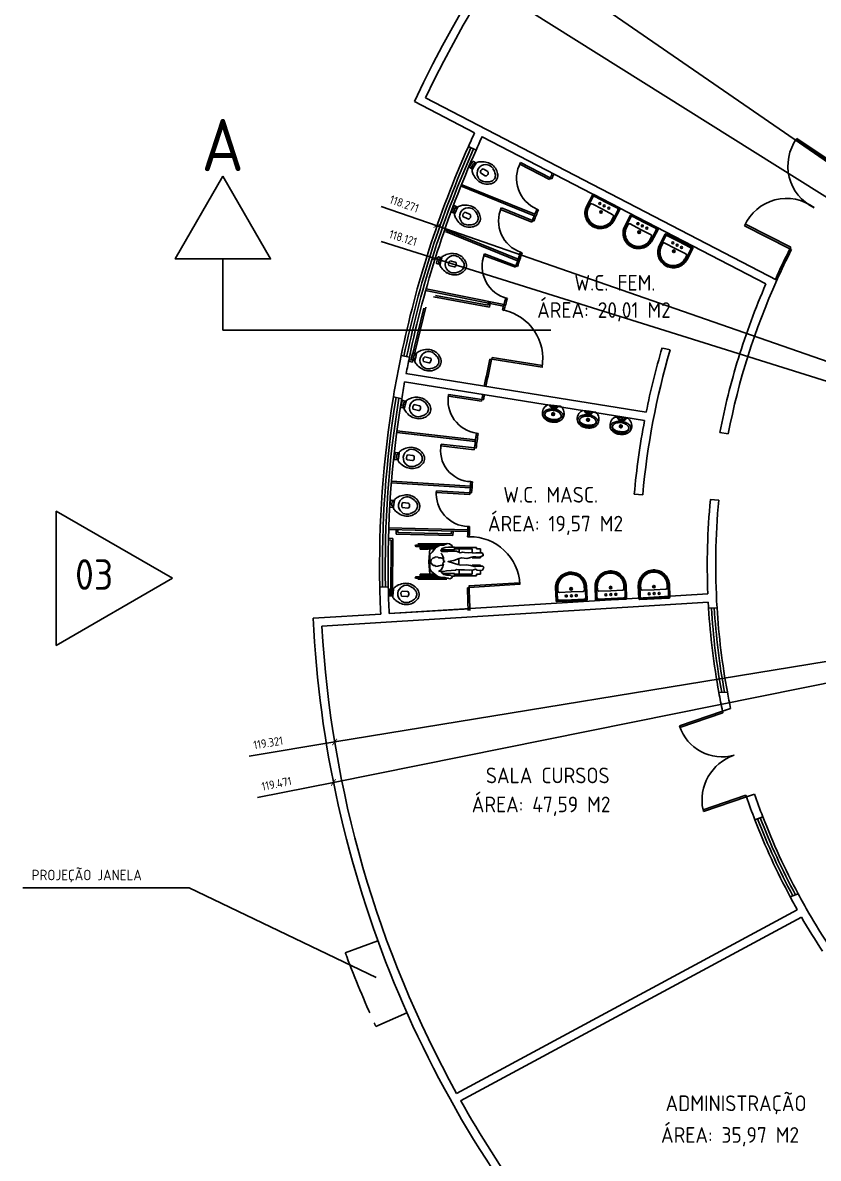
# Model space of a CAD drawing. Extents: x 115 to 1469, y 94 to 338.
# Drawn here: x 114.66 to 128.74, y 298.61 to 318.71 of the extents above; entities that cross this region are included whole.
import ezdxf

# ---------------------------------------------------------------- set-up
doc = ezdxf.new("R2010")
doc.units = 0
doc.linetypes.add('ACAD_ISO02W100', pattern=[15, 12, -3])
doc.layers.get('0').update_dxf_attribs({"linetype": 'CONTINUOUS'})
doc.layers.get('DEFPOINTS').update_dxf_attribs({"linetype": 'CONTINUOUS'})
for name, color, linetype in [('1', 7, 'CONTINUOUS'), ('COTA', 1, 'CONTINUOUS'), ('ESQUAD', 3, 'CONTINUOUS'), ('L_DECA', 7, 'CONTINUOUS'), ('PAREDE', 6, 'CONTINUOUS'), ('PROJ', 1, 'CONTINUOUS')]:
    doc.layers.add(name, color=color, linetype=linetype)
doc.styles.get("Standard").update_dxf_attribs({"font": 'ISOCP'})
doc.dimstyles.new('COTA100', dxfattribs={"dimscale": 0.1, "dimtxt": 1.5, "dimasz": 1, "dimexe": 1, "dimexo": 1, "dimgap": 1, "dimtad": 1, "dimlfac": -1, "dimzin": 0, "dimdsep": 46, "dimtxsty": 'Standard', "dimblk1": 'ARCHTICK', "dimblk2": 'ARCHTICK', "dimsah": 1, "dimcen": 1, "dimdle": 1, "dimclrt": 3, "dimadec": 0, "dimazin": 0, "dimtfac": 1, "dimtmove": 0, "dimatfit": 3, "dimldrblk": 'ARCHTICK', "dimfxl": 1, "dimtolj": 1, "dimtzin": 0, "dimarcsym": 0})

# ---------------------------------------------------------------- blocks, each defined once
blk = doc.blocks.new('_ARCHTICK')
at = {"color": 0, "linetype": 'ByBlock', "const_width": 0.15}
blk.add_lwpolyline([(-0.5, -0.5), (0.5, 0.5)], dxfattribs=at)
blk = doc.blocks.new('*D81')
at = {"layer": 'COTA', "color": 0, "lineweight": -2}
for p in [(139.248, 309.108), (125.239, 294.106)]:
    blk.add_line(p, (125.957, 294.875), dxfattribs=at)
at = {"layer": 'DEFPOINTS', "color": 0}
for p in [(139.248, 309.108), (125.957, 294.875)]:
    blk.add_point(p, dxfattribs=at)
at = {"layer": 'COTA', "color": 0, "lineweight": -2, "xscale": 0.1, "yscale": 0.1, "zscale": 0.1, "rotation": 46.96024484271487}
blk.add_blockref('_ARCHTICK', (125.957, 294.875), dxfattribs=at)
at = {"layer": 'COTA', "color": 3, "insert": (125.369, 294.501), "char_height": 0.15, "attachment_point": 5, "rotation": 46.9602}
blk.add_mtext('\\A1;119.471', dxfattribs=at)
blk = doc.blocks.new('*D82')
at = {"layer": 'COTA', "color": 0, "lineweight": -2}
for p in [(139.248, 309.108), (125.699, 293.799)]:
    blk.add_line(p, (126.441, 294.638), dxfattribs=at)
at = {"layer": 'DEFPOINTS', "color": 0}
for p in [(139.248, 309.108), (126.441, 294.638)]:
    blk.add_point(p, dxfattribs=at)
at = {"layer": 'COTA', "color": 0, "lineweight": -2, "xscale": 0.1, "yscale": 0.1, "zscale": 0.1, "rotation": 48.48853679762043}
blk.add_blockref('_ARCHTICK', (126.441, 294.638), dxfattribs=at)
at = {"layer": 'COTA', "color": 3, "insert": (125.813, 294.193), "char_height": 0.15, "attachment_point": 5, "rotation": 48.4885}
blk.add_mtext('\\A1;119.321', dxfattribs=at)
blk = doc.blocks.new('*D59')
at = {"layer": 'COTA', "color": 0, "lineweight": -2}
for p in [(122.352, 320.762), (139.248, 309.108)]:
    blk.add_line(p, (123.219, 320.165), dxfattribs=at)
at = {"layer": 'DEFPOINTS', "color": 0}
for p in [(123.219, 320.165), (139.248, 309.108)]:
    blk.add_point(p, dxfattribs=at)
at = {"layer": 'COTA', "color": 0, "lineweight": -2, "xscale": 0.1, "yscale": 0.1, "zscale": 0.1, "rotation": 325.4016076100658}
blk.add_blockref('_ARCHTICK', (123.219, 320.165), dxfattribs=at)
at = {"layer": 'COTA', "color": 3, "insert": (122.762, 320.692), "char_height": 0.15, "attachment_point": 5, "rotation": 325.4016}
blk.add_mtext('\\A1;119.471', dxfattribs=at)
blk = doc.blocks.new('*D60')
at = {"layer": 'COTA', "color": 0, "lineweight": -2}
for p in [(121.764, 320.096), (139.248, 309.108)]:
    blk.add_line(p, (122.888, 319.39), dxfattribs=at)
at = {"layer": 'DEFPOINTS', "color": 0}
for p in [(122.888, 319.39), (139.248, 309.108)]:
    blk.add_point(p, dxfattribs=at)
at = {"layer": 'COTA', "color": 0, "lineweight": -2, "xscale": 0.1, "yscale": 0.1, "zscale": 0.1, "rotation": 327.8507484600131}
blk.add_blockref('_ARCHTICK', (122.888, 319.39), dxfattribs=at)
at = {"layer": 'COTA', "color": 3, "insert": (122.17, 320.047), "char_height": 0.15, "attachment_point": 5, "rotation": 327.8507}
blk.add_mtext('\\A1;119.321', dxfattribs=at)
blk = doc.blocks.new('*D61')
at = {"layer": 'COTA', "color": 0, "lineweight": -2}
for p in [(121, 314.843), (139.248, 309.108)]:
    blk.add_line(p, (121.959, 314.542), dxfattribs=at)
at = {"layer": 'DEFPOINTS', "color": 0}
for p in [(121.959, 314.542), (139.248, 309.108)]:
    blk.add_point(p, dxfattribs=at)
at = {"layer": 'COTA', "color": 0, "lineweight": -2, "xscale": 0.1, "yscale": 0.1, "zscale": 0.1, "rotation": 342.5512571118175}
blk.add_blockref('_ARCHTICK', (121.959, 314.542), dxfattribs=at)
at = {"layer": 'COTA', "color": 3, "insert": (121.391, 314.904), "char_height": 0.15, "attachment_point": 5, "rotation": 342.5513}
blk.add_mtext('\\A1;118.121', dxfattribs=at)
blk = doc.blocks.new('*D62')
at = {"layer": 'COTA', "color": 0, "lineweight": -2}
for p in [(121.005, 315.463), (139.248, 309.108)]:
    blk.add_line(p, (121.992, 315.119), dxfattribs=at)
at = {"layer": 'DEFPOINTS', "color": 0}
for p in [(121.992, 315.119), (139.248, 309.108)]:
    blk.add_point(p, dxfattribs=at)
at = {"layer": 'COTA', "color": 0, "lineweight": -2, "xscale": 0.1, "yscale": 0.1, "zscale": 0.1, "rotation": 340.7919112699044}
blk.add_blockref('_ARCHTICK', (121.992, 315.119), dxfattribs=at)
at = {"layer": 'COTA', "color": 3, "insert": (121.412, 315.507), "char_height": 0.15, "attachment_point": 5, "rotation": 340.7919}
blk.add_mtext('\\A1;118.271', dxfattribs=at)
blk = doc.blocks.new('*D71')
at = {"layer": 'COTA', "color": 0, "lineweight": -2}
for p in [(139.248, 309.108), (118.666, 305.731)]:
    blk.add_line(p, (120.18, 305.979), dxfattribs=at)
at = {"layer": 'DEFPOINTS', "color": 0}
for p in [(139.248, 309.108), (120.18, 305.979)]:
    blk.add_point(p, dxfattribs=at)
at = {"layer": 'COTA', "color": 0, "lineweight": -2, "xscale": 0.1, "yscale": 0.1, "zscale": 0.1, "rotation": 9.316836106166267}
blk.add_blockref('_ARCHTICK', (120.18, 305.979), dxfattribs=at)
at = {"layer": 'COTA', "color": 3, "insert": (119.003, 305.964), "char_height": 0.15, "attachment_point": 5, "rotation": 9.3168}
blk.add_mtext('\\A1;119.321', dxfattribs=at)
blk = doc.blocks.new('*D72')
at = {"layer": 'COTA', "color": 0, "lineweight": -2}
for p in [(139.248, 309.108), (118.815, 304.994)]:
    blk.add_line(p, (120.158, 305.264), dxfattribs=at)
at = {"layer": 'DEFPOINTS', "color": 0}
for p in [(139.248, 309.108), (120.158, 305.264)]:
    blk.add_point(p, dxfattribs=at)
at = {"layer": 'COTA', "color": 0, "lineweight": -2, "xscale": 0.1, "yscale": 0.1, "zscale": 0.1, "rotation": 11.38357831500221}
blk.add_blockref('_ARCHTICK', (120.158, 305.264), dxfattribs=at)
at = {"layer": 'COTA', "color": 3, "insert": (119.151, 305.24), "char_height": 0.15, "attachment_point": 5, "rotation": 11.3836}
blk.add_mtext('\\A1;119.471', dxfattribs=at)
blk = doc.blocks.new('MIC-P')
for points in [[(0.001, 0.294), (0.003, 0.294, -0.008051), (0.036, 0.294, -0.08407), (0.079, 0.285, -0.022672), (0.107, 0.273, -0.027927), (0.133, 0.258, -0.144523), (0.184, 0.193, -0.34805), (0.121, 0.003, -0.162816), (0.113, 0), (0.001, 0), (-0.11, 0, -0.162816), (-0.119, 0.003, -0.34805), (-0.182, 0.193, -0.144523), (-0.131, 0.258, -0.027927), (-0.105, 0.273, -0.022672), (-0.077, 0.285, -0.08407), (-0.033, 0.294, -0.008051), (-0.001, 0.294)], [(0.001, 0.247), (0.009, 0.247, -0.102017), (0.091, 0.232, -0.100634), (0.138, 0.2, -0.31043), (0.146, 0.159, -0.029837), (0.144, 0.153, -0.193887), (0.081, 0.101, -0.096635), (0.001, 0.086, -0.096635), (-0.079, 0.101, -0.193887), (-0.141, 0.153, -0.029837), (-0.143, 0.159, -0.31043), (-0.136, 0.2, -0.100634), (-0.089, 0.232, -0.102017), (-0.007, 0.247)]]:
    blk.add_lwpolyline(points, format="xyb", close=True)
for points in [[(-0.015, 0.064, -0.100603), (-0.099, 0.082, -0.114611), (-0.16, 0.123, -0.309836), (-0.174, 0.21, -0.309836)], [(0.147, 0.162), (0.148, 0.165, 0.189039), (0.146, 0.197, 0.189014), (0.081, 0.26, 0.116802), (0.001, 0.275, 0.116802), (-0.078, 0.26, 0.189014), (-0.144, 0.197, 0.189039), (-0.146, 0.165), (-0.144, 0.162)], [(0.017, 0.064, 0.100603), (0.101, 0.082, 0.114611), (0.162, 0.123, 0.309836), (0.176, 0.21, 0.309836)], [(-0.079, 0.002), (-0.056, 0.034, -0.1805), (-0.044, 0.041), (-0.031, 0.043, 0.35029), (-0.025, 0.049, -0.252034), (-0.018, 0.063)], [(-0.052, 0, -0.473116), (-0.055, 0.005), (-0.05, 0.025, -0.362542), (-0.042, 0.032), (-0.027, 0.033, 0.564769), (-0.022, 0.039)], [(0.082, 0.002), (0.058, 0.034, 0.1805), (0.047, 0.041), (0.033, 0.043, -0.35029), (0.027, 0.049, 0.252034), (0.021, 0.063)], [(0.054, 0, 0.473116), (0.057, 0.005), (0.053, 0.025, 0.362542), (0.044, 0.032), (0.03, 0.033, -0.564769), (0.024, 0.039)]]:
    blk.add_lwpolyline(points, format="xyb")
for centre, radius in [((-0.022, 0.153), 0.0035), ((0.001, 0.152), 0.024), ((0.001, 0.046), 0.024), ((-0.015, 0.169), 0.0035), ((-0.016, 0.136), 0.0035), ((0.001, 0.046), 0.0075), ((0.001, 0.129), 0.0035), ((0.002, 0.176), 0.0035), ((0.001, 0.152), 0.0035), ((0.017, 0.135), 0.0035), ((0.018, 0.168), 0.0035), ((0.025, 0.152), 0.0035)]:
    blk.add_circle(centre, radius)
blk = doc.blocks.new('BACIA')
for p, q in [((-0.069, -0.15), (-0.074, -0.15)), ((-0.062, -0.15), (-0.069, -0.15)), ((-0.062, -0.092), (-0.062, -0.15)), ((0, -0.08), (-0.052, -0.08)), ((0.052, -0.08), (0, -0.08)), ((0.032, -0.115), (0, -0.115)), ((0.036, -0.142), (0.036, -0.131)), ((0.062, -0.15), (0.062, -0.092)), ((0.069, -0.15), (0.062, -0.15)), ((0.074, -0.15), (0.069, -0.15)), ((-0.044, -0.304), (-0.044, -0.4)), ((0.044, -0.4), (0.044, -0.304)), ((-0.118, -0.489), (-0.136, -0.454)), ((0.118, -0.489), (0.136, -0.454))]:
    blk.add_line(p, q)
for points in [[(-0.062, -0.15), (0, -0.15)], [(0.062, -0.15), (0, -0.15)]]:
    blk.add_lwpolyline(points)
blk.add_lwpolyline([(-0.044, -0.15, 0.380199), (-0.036, -0.142), (-0.036, -0.131, 0.087349), (-0.037, -0.127, -0.172037), (-0.037, -0.118, -0.102747), (-0.036, -0.116, -0.167994), (-0.032, -0.115), (0, -0.115)], format="xyb")
for centre, radius, start, end in [((0.132, -0.391), 0.32, 131.9479, 145.5381), ((-0.075, -0.16), 0.0102, 88.3086, 135.2439), ((-0.051, -0.092), 0.0118, 93.6802, 181.2989), ((0.032, -0.122), 0.00666, 53.8977, 92.0428), ((0.032, -0.121), 0.00592, 22.5984, 46.064), ((0.048, -0.132), 0.0119, 155.9796, 175.9479), ((0.044, -0.142), 0.00832, 182.0149, 265.282), ((0.025, -0.123), 0.0131, 340.3418, 19.3875), ((0.051, -0.092), 0.0118, 358.7011, 86.3198), ((0.075, -0.16), 0.0102, 44.7561, 91.6914), ((-0.132, -0.391), 0.32, 34.4619, 48.0521), ((0.055, -0.38), 0.243, 163.2378, 187.0453), ((0.145, -0.398), 0.335, 145.8476, 164.7475), ((-0.008, -0.384), 0.146, 149.7019, 190.4456), ((0.001, -0.386), 0.154, 90.2488, 150.3441), ((0, -0.356), 0.0683, 49.3118, 130.6882), ((-0.02, -0.4), 0.0241, 179.1095, 246.4896), ((-0.001, -0.386), 0.154, 29.6559, 89.7512), ((0.02, -0.4), 0.0241, 293.5104, 0.8905), ((-0.145, -0.398), 0.335, 15.2525, 34.1524), ((0.008, -0.384), 0.146, 349.5544, 30.2981), ((-0.055, -0.38), 0.243, 352.9547, 16.7622), ((0.06, -0.382), 0.248, 186.483, 211.073), ((0.076, -0.369), 0.268, 211.6809, 231.8397), ((0.003, -0.383), 0.157, 190.028, 206.9274), ((0.076, -0.369), 0.228, 211.6809, 231.8397), ((0, -0.461), 0.149, 233.0019, 270.1282), ((0, -0.461), 0.109, 233.0019, 270.1282), ((0, -0.343), 0.0846, 249.2223, 290.7777), ((0, -0.461), 0.109, 269.8718, 306.9981), ((0, -0.461), 0.149, 269.8718, 306.9981), ((-0.076, -0.369), 0.228, 308.1603, 328.3191), ((-0.076, -0.369), 0.268, 308.1603, 328.3191), ((-0.003, -0.383), 0.157, 333.0726, 349.972), ((-0.06, -0.382), 0.248, 328.927, 353.517)]:
    blk.add_arc(centre, radius, start, end)
blk = doc.blocks.new('BEL01')
at = {"layer": 'L_DECA'}
for p, q in [((25.7, 0), (-25.7, 0)), ((-27.5, -25), (-27.5, -1.8)), ((27.5, -25), (27.5, -1.8))]:
    blk.add_line(p, q, dxfattribs=at)
at = {"layer": 'L_DECA', "color": 1}
for p, q in [((-25.9, -25), (-25.9, -3.2)), ((-25.1, -25), (-25.1, -4.8)), ((-24.2, -1.4), (0, -1.4)), ((-23.5, -25), (-23.5, -18.6)), ((-22.5, -2.2), (0, -2.2)), ((0, -16), (-20.9, -16)), ((24.2, -1.4), (0, -1.4)), ((22.5, -2.2), (0, -2.2)), ((0, -16), (20.9, -16)), ((23.5, -25), (23.5, -18.6)), ((25.1, -25), (25.1, -4.8)), ((25.9, -25), (25.9, -3.2))]:
    blk.add_line(p, q, dxfattribs=at)
at = {"layer": 'L_DECA', "color": 7}
for points in [[(-27.5, -25), (-27.4, -26.4), (-27.2, -27.7), (-26.9, -29.1), (-26.7, -30.4), (-26.3, -31.7), (-25.9, -33), (-25.4, -34.2), (-24.8, -35.4), (-24.2, -36.6), (-23.6, -37.7), (-22.8, -38.9), (-22, -40), (-21.2, -41), (-20.4, -42), (-19.5, -42.9), (-19.5, -42.9), (-17.6, -44.7), (-15.4, -46.3), (-13.1, -47.7), (-10.7, -48.8), (-8.2, -49.8), (-5.5, -50.4), (-2.8, -50.9), (0, -51)], [(27.5, -25), (27.4, -26.4), (27.2, -27.7), (26.9, -29.1), (26.7, -30.4), (26.3, -31.7), (25.9, -33), (25.4, -34.2), (24.8, -35.4), (24.2, -36.6), (23.6, -37.7), (22.8, -38.9), (22, -40), (21.2, -41), (20.4, -42), (19.5, -42.9), (19.5, -42.9), (17.6, -44.7), (15.4, -46.3), (13.1, -47.7), (10.7, -48.8), (8.2, -49.8), (5.5, -50.4), (2.8, -50.9), (0, -51)]]:
    blk.add_lwpolyline(points, dxfattribs=at)
at = {"layer": 'L_DECA', "color": 1}
for points in [[(-25.9, -25), (-25.8, -26.3), (-25.6, -27.6), (-25.4, -28.8), (-25.1, -30.1), (-24.8, -31.3), (-24.3, -32.5), (-23.9, -33.7), (-23.4, -34.9), (-22.8, -35.9), (-22.2, -37), (-21.5, -38.1), (-20.8, -39.1), (-20, -40.1), (-19.2, -41.1), (-18.4, -41.9), (-18.4, -41.9), (-16.5, -43.7), (-14.6, -45.1), (-12.4, -46.5), (-10.2, -47.5), (-7.7, -48.4), (-5.3, -49.1), (-2.7, -49.4), (0, -49.6)], [(-25.1, -25), (-24.9, -26.3), (-24.8, -27.5), (-24.6, -28.7), (-24.3, -30), (-24, -31.1), (-23.6, -32.3), (-23.1, -33.4), (-22.6, -34.6), (-22.1, -35.7), (-21.5, -36.7), (-20.8, -37.7), (-20.2, -38.7), (-19.4, -39.6), (-18.7, -40.6), (-17.8, -41.4), (-17.8, -41.4), (-16, -43), (-14, -44.5), (-12, -45.7), (-9.8, -46.8), (-7.5, -47.6), (-5, -48.3), (-2.6, -48.6), (0, -48.8)], [(0, -47.3), (0, -47.3), (-2.4, -47.1), (-4.8, -46.7), (-7, -46.2), (-9.1, -45.5), (-11.2, -44.4), (-13.2, -43.2), (-15, -41.9), (-16.6, -40.3), (-16.6, -40.3), (-17.4, -39.5), (-18.2, -38.7), (-18.9, -37.8), (-19.5, -36.9), (-20.1, -35.9), (-20.7, -34.9), (-21.2, -33.9), (-21.7, -32.9), (-22, -31.8), (-22.4, -30.8), (-22.8, -29.7), (-23, -28.5), (-23.2, -27.4), (-23.3, -26.3), (-23.4, -25.4), (-23.5, -25)], [(25.9, -25), (25.8, -26.3), (25.6, -27.6), (25.4, -28.8), (25.1, -30.1), (24.8, -31.3), (24.3, -32.5), (23.9, -33.7), (23.4, -34.9), (22.8, -35.9), (22.2, -37), (21.5, -38.1), (20.8, -39.1), (20, -40.1), (19.2, -41.1), (18.4, -41.9), (18.4, -41.9), (16.5, -43.7), (14.6, -45.1), (12.4, -46.5), (10.2, -47.5), (7.7, -48.4), (5.3, -49.1), (2.7, -49.4), (0, -49.6)], [(25.1, -25), (24.9, -26.3), (24.8, -27.5), (24.6, -28.7), (24.3, -30), (24, -31.1), (23.6, -32.3), (23.1, -33.4), (22.6, -34.6), (22.1, -35.7), (21.5, -36.7), (20.8, -37.7), (20.2, -38.7), (19.4, -39.6), (18.7, -40.6), (17.8, -41.4), (17.8, -41.4), (16, -43), (14, -44.5), (12, -45.7), (9.8, -46.8), (7.5, -47.6), (5, -48.3), (2.6, -48.6), (0, -48.8)], [(0, -47.3), (0, -47.3), (2.4, -47.1), (4.8, -46.7), (7, -46.2), (9.1, -45.5), (11.2, -44.4), (13.2, -43.2), (15, -41.9), (16.6, -40.3), (16.6, -40.3), (17.4, -39.5), (18.2, -38.7), (18.9, -37.8), (19.5, -36.9), (20.1, -35.9), (20.7, -34.9), (21.2, -33.9), (21.7, -32.9), (22, -31.8), (22.4, -30.8), (22.8, -29.7), (23, -28.5), (23.2, -27.4), (23.3, -26.3), (23.4, -25.4), (23.5, -25)]]:
    blk.add_lwpolyline(points, dxfattribs=at)
for centre, radius in [((-8.7, -9.2), 1.75), ((0, -21.5), 2.25), ((0, -9.2), 1.75), ((9, -9.2), 1.75), ((0, -21.5), 1.32)]:
    blk.add_circle(centre, radius, dxfattribs=at)
at = {"layer": 'L_DECA'}
for centre, start, end in [((-25.7, -1.8), 90, 180), ((25.7, -1.8), 0, 90)]:
    blk.add_arc(centre, 1.8, start, end, dxfattribs=at)
at = {"layer": 'L_DECA', "color": 1}
for centre, radius, start, end in [((-24.2, -3.2), 1.73, 90, 180), ((-22.5, -4.8), 2.59, 90, 180), ((-20.9, -18.6), 2.59, 90, 180), ((20.9, -18.6), 2.59, 0, 90), ((22.5, -4.8), 2.59, 0, 90), ((24.2, -3.2), 1.73, 0, 90)]:
    blk.add_arc(centre, radius, start, end, dxfattribs=at)
blk = doc.blocks.new('BIPMAN11')
for p, q in [((-0.234, 0.295), (0.263, 0.295)), ((-0.234, 0.27), (0.157, 0.27)), ((-0.203, 0.314), (0.31, 0.314)), ((-0.158, 0.254), (-0.158, 0.223)), ((-0.158, 0.254), (-0.021, 0.254)), ((-0.158, 0.223), (-0.021, 0.223)), ((-0.021, 0.254), (-0.021, 0.223)), ((-0.021, 0.251), (0.122, 0.251)), ((-0.021, 0.226), (0.098, 0.226)), ((0.012, 0.226), (-0.008, -0.001)), ((0.041, 0.27), (0.041, 0.251)), ((0.066, 0.27), (0.066, 0.251)), ((0.089, 0.226), (0.087, 0.214)), ((0.215, 0.213), (0.444, 0.213)), ((0.342, 0.257), (0.444, 0.257)), ((0.444, 0.257), (0.444, 0.213)), ((0.444, 0.251), (0.837, 0.251)), ((0.444, 0.226), (0.757, 0.226)), ((0.53, 0.226), (0.527, 0.166)), ((0.759, 0.226), (0.759, 0.162)), ((0.835, 0.226), (0.907, 0.226)), ((0.837, 0.251), (0.837, 0.226)), ((0.907, 0.226), (0.907, 0.157)), ((0.523, 0.056), (0.523, 0.055)), ((0.523, 0.055), (0.526, -0.052)), ((0.759, 0.084), (0.759, 0.066)), ((0.759, 0.066), (0.909, 0.066)), ((0.907, 0.089), (0.907, 0.066)), ((-0.008, -0.001), (0.012, -0.222)), ((0.528, -0.141), (0.53, -0.222)), ((0.759, -0.062), (0.909, -0.062)), ((0.759, -0.076), (0.759, -0.062)), ((0.759, -0.222), (0.759, -0.146)), ((0.907, -0.081), (0.907, -0.062)), ((0.907, -0.222), (0.907, -0.152)), ((-0.234, -0.267), (0.178, -0.267)), ((-0.234, -0.292), (0.341, -0.292)), ((-0.203, -0.311), (0.31, -0.311)), ((-0.158, -0.219), (-0.021, -0.219)), ((-0.158, -0.25), (-0.158, -0.219)), ((-0.158, -0.25), (-0.021, -0.25)), ((-0.021, -0.25), (-0.021, -0.219)), ((-0.021, -0.222), (0.1, -0.222)), ((-0.021, -0.247), (0.135, -0.247)), ((0.041, -0.247), (0.041, -0.267)), ((0.066, -0.247), (0.066, -0.267)), ((0.088, -0.214), (0.089, -0.222)), ((0.143, -0.254), (0.143, -0.253)), ((0.143, -0.254), (0.143, -0.254)), ((0.238, -0.21), (0.444, -0.21)), ((0.391, -0.254), (0.444, -0.254)), ((0.444, -0.254), (0.444, -0.21)), ((0.444, -0.222), (0.757, -0.222)), ((0.444, -0.247), (0.837, -0.247)), ((0.835, -0.222), (0.907, -0.222)), ((0.837, -0.247), (0.837, -0.222))]:
    blk.add_line(p, q)
blk.add_lwpolyline([(0.012, 0.125), (0.009, -0.12), (0.035, -0.168), (0.074, -0.205), (0.128, -0.241), (0.153, -0.261), (0.201, -0.272), (0.277, -0.278), (0.325, -0.289), (0.365, -0.301), (0.401, -0.286), (0.41, -0.272), (0.381, -0.244), (0.356, -0.236), (0.308, -0.238), (0.26, -0.224), (0.221, -0.199), (0.198, -0.176), (0.255, -0.171), (0.305, -0.162), (0.387, -0.154), (0.463, -0.148), (0.483, -0.137), (0.553, -0.143), (0.621, -0.145), (0.714, -0.148), (0.785, -0.145), (0.821, -0.134), (0.849, -0.148), (0.895, -0.154), (0.94, -0.148), (0.962, -0.117), (0.965, -0.095), (0.951, -0.081), (0.895, -0.081), (0.827, -0.083), (0.796, -0.086), (0.734, -0.069), (0.655, -0.058), (0.556, -0.061), (0.506, -0.047), (0.446, -0.03), (0.334, 0.001), (0.438, 0.021), (0.528, 0.058), (0.57, 0.066), (0.663, 0.06), (0.779, 0.089), (0.827, 0.089), (0.883, 0.083), (0.917, 0.091), (0.957, 0.108), (0.957, 0.128), (0.934, 0.156), (0.824, 0.159), (0.773, 0.153), (0.768, 0.162), (0.7, 0.159), (0.624, 0.162), (0.59, 0.168), (0.545, 0.159), (0.483, 0.184), (0.404, 0.184), (0.328, 0.182), (0.266, 0.182), (0.218, 0.179), (0.204, 0.193), (0.226, 0.232), (0.28, 0.249), (0.348, 0.258), (0.404, 0.263), (0.404, 0.286), (0.381, 0.3), (0.356, 0.317), (0.317, 0.32), (0.255, 0.292), (0.184, 0.286), (0.119, 0.249), (0.049, 0.17), (0.035, 0.153)], close=True)
for points in [[(0.097, 0.072), (0.066, 0.063), (0.035, 0.035), (0.021, -0.007), (0.049, -0.047), (0.077, -0.064), (0.102, -0.069), (0.119, -0.083), (0.153, -0.078), (0.17, -0.072), (0.193, -0.067), (0.224, -0.061), (0.238, -0.044), (0.249, -0.016), (0.255, -0.007), (0.274, 0.004), (0.252, 0.015), (0.252, 0.038), (0.238, 0.055), (0.204, 0.066), (0.176, 0.069), (0.164, 0.069), (0.153, 0.083), (0.108, 0.086), (0.105, 0.077)], [(0.204, 0.153), (0.224, 0.131), (0.238, 0.1), (0.255, 0.069), (0.255, 0.038)], [(0.252, -0.041), (0.243, -0.089), (0.209, -0.143), (0.164, -0.174)]]:
    blk.add_lwpolyline(points)
for centre in [(-0.234, 0.283), (-0.234, -0.28)]:
    blk.add_arc(centre, 0.0125, 90, 270)

msp = doc.modelspace()

# ---------------------------------------------------------------- linework, layer by layer
at = {"color": 3}
for p, q in [((128.342, 316.639), (128.36, 316.664)), ((129.091, 316.139), (128.342, 316.639)), ((129.108, 316.163), (128.36, 316.664)), ((123.471, 316.239), (123.457, 316.212)), ((123.13, 315.437), (123.118, 315.41)), ((123.68, 315.214), (123.668, 315.186)), ((128.239, 314.71), (127.436, 315.119)), ((128.252, 314.738), (127.449, 315.146)), ((128.239, 314.71), (128.252, 314.738)), ((122.833, 314.621), (122.822, 314.593)), ((123.389, 314.413), (123.378, 314.385)), ((122.967, 312.788), (122.962, 312.758)), ((123.855, 312.642), (123.85, 312.612)), ((122.197, 312.133), (122.192, 312.104)), ((122.784, 312.041), (122.779, 312.012)), ((122.065, 311.254), (122.061, 311.224)), ((122.654, 311.185), (122.651, 311.155)), ((121.98, 310.427), (121.978, 310.397)), ((122.573, 310.393), (122.571, 310.363)), ((122.558, 308.742), (122.56, 308.712)), ((123.456, 308.799), (123.458, 308.769)), ((127.046, 306.522), (126.285, 306.263)), ((127.053, 306.493), (126.292, 306.234)), ((127.046, 306.522), (127.053, 306.493)), ((127.458, 305.035), (126.7, 304.778)), ((127.458, 305.035), (127.467, 305.007)), ((126.711, 304.749), (127.468, 305.007))]:
    msp.add_line(p, q, dxfattribs=at)
for p, q in [((122.897, 313.715), (121.965, 313.887)), ((121.794, 313.681), (121.558, 312.702)), ((122.921, 313.681), (121.931, 313.863)), ((122.905, 313.765), (122.897, 313.715)), ((122.935, 313.759), (122.921, 313.681)), ((121.758, 313.659), (121.536, 312.738)), ((121.481, 312.721), (121.558, 312.702)), ((121.488, 312.75), (121.536, 312.738)), ((121.268, 309.737), (121.267, 309.657)), ((122.273, 309.633), (121.267, 309.657)), ((121.298, 309.736), (121.297, 309.687)), ((122.244, 309.664), (121.297, 309.687)), ((122.245, 309.714), (122.244, 309.664)), ((122.275, 309.713), (122.273, 309.633)), ((121.131, 309.586), (121.211, 309.585)), ((121.131, 309.556), (121.181, 309.555)), ((121.181, 309.555), (121.176, 308.609)), ((121.211, 309.585), (121.205, 308.579)), ((121.126, 308.579), (121.205, 308.579)), ((114.658, 303.399), (117.607, 303.399)), ((117.607, 303.399), (120.914, 301.809))]:
    msp.add_line(p, q)
at = {"color": 1}
for centre, radius, start, end in [((129.022, 316.179), 0.821, 143.822, 244.2793), ((128.178, 314.792), 0.811, 53.05, 156.1935), ((127.034, 306.502), 0.786, 197.7031, 286.0096), ((127.523, 304.951), 0.841, 108.9527, 191.8855)]:
    msp.add_arc(centre, radius, start, end, dxfattribs=at)
at = {"color": 2}
for centre, radius, start, end in [((123.984, 315.956), 0.586, 151.161, 247.485), ((123.666, 315.203), 0.586, 156.3881, 250.4704), ((123.376, 314.402), 0.586, 157.9876, 256.6259), ((122.99, 312.769), 0.874, 349.7071, 77.621), ((122.771, 312.027), 0.584, 169.4835, 261.9533), ((122.605, 311.14), 0.551, 168.027, 268.48), ((122.562, 310.377), 0.584, 175.1335, 267.7484), ((122.573, 308.728), 0.886, 2.633, 90.6717)]:
    msp.add_arc(centre, radius, start, end, dxfattribs=at)
at = {"color": 3}
for centre, radius, start, end in [((109.586, 323.624), 19.773, 334.5221, 334.6091), ((139.203, 309.311), 13.273, 193.2772, 193.4073), ((139.168, 309.331), 13.273, 200.0632, 200.1927)]:
    msp.add_arc(centre, radius, start, end, dxfattribs=at)
at = {"layer": '1', "color": 21}
msp.add_lwpolyline([(117.31, 308.878), (115.252, 310.066), (115.252, 307.689)], close=True, dxfattribs=at)
at = {"layer": 'ESQUAD', "color": 3}
for p, q in [((123.984, 315.939), (123.457, 316.212)), ((123.996, 315.967), (123.471, 316.239)), ((123.984, 315.939), (123.996, 315.967)), ((123.668, 315.186), (123.118, 315.41)), ((123.68, 315.214), (123.13, 315.437)), ((123.378, 314.385), (122.822, 314.593)), ((123.389, 314.413), (122.833, 314.621)), ((123.851, 312.614), (122.962, 312.758)), ((123.856, 312.643), (122.967, 312.788)), ((122.779, 312.012), (122.193, 312.104)), ((122.784, 312.041), (122.197, 312.133)), ((122.655, 311.185), (122.065, 311.254)), ((122.651, 311.155), (122.061, 311.224)), ((122.571, 310.363), (121.978, 310.397)), ((122.574, 310.393), (121.98, 310.427)), ((123.456, 308.8), (122.557, 308.742)), ((123.458, 308.771), (122.56, 308.712))]:
    msp.add_line(p, q, dxfattribs=at)
at = {"layer": 'PAREDE'}
for p, q in [((121.591, 317.32), (122.657, 316.766)), ((121.788, 317.387), (128.007, 314.157)), ((122.791, 316.697), (127.813, 314.089)), ((122.683, 316.46), (122.546, 316.521)), ((128.239, 314.71), (128.265, 314.697)), ((118.202, 313.273), (118.202, 314.534)), ((118.202, 313.273), (124.007, 313.273)), ((126.117, 312.921), (125.991, 312.955)), ((121.503, 312.79), (121.356, 312.821)), ((125.694, 311.82), (121.442, 312.502)), ((125.665, 311.672), (121.418, 312.354)), ((121.22, 312.091), (121.366, 312.054)), ((127.147, 311.435), (126.998, 311.458)), ((125.632, 310.357), (125.483, 310.368)), ((126.979, 310.259), (126.829, 310.27)), ((120.979, 308.723), (121.129, 308.726)), ((126.792, 308.455), (119.955, 308.03)), ((121.126, 308.609), (121.176, 308.609)), ((126.785, 308.604), (121.145, 308.254)), ((120.995, 308.244), (119.798, 308.17)), ((122.573, 308.339), (121.145, 308.254)), ((126.798, 308.347), (126.948, 308.356)), ((126.98, 306.855), (127.131, 306.864)), ((127.046, 306.522), (127.189, 306.571)), ((127.467, 305.007), (127.61, 305.056)), ((127.618, 304.601), (127.757, 304.655)), ((128.244, 303.235), (128.385, 303.29)), ((122.338, 299.757), (128.368, 303.008)), ((122.409, 299.625), (128.442, 302.878))]:
    msp.add_line(p, q, dxfattribs=at)
at = {"layer": 'PAREDE', "color": 1}
for p, q in [((123.996, 315.967), (124.023, 315.953)), ((123.712, 315.297), (122.41, 315.825)), ((123.723, 315.324), (122.421, 315.853)), ((123.627, 315.364), (123.626, 315.364)), ((123.76, 315.415), (123.787, 315.401)), ((123.68, 315.214), (123.707, 315.202)), ((123.418, 314.501), (122.139, 315.02)), ((123.428, 314.529), (122.15, 315.048)), ((123.47, 314.651), (123.498, 314.64)), ((123.416, 314.399), (123.388, 314.41)), ((123.167, 313.695), (121.79, 313.973)), ((123.175, 313.724), (121.798, 314.002)), ((123.149, 313.862), (123.179, 313.856)), ((123.148, 313.629), (123.178, 313.622)), ((122.958, 312.753), (122.928, 312.759)), ((122.784, 312.041), (122.814, 312.036)), ((122.669, 311.299), (121.278, 311.457)), ((122.673, 311.329), (121.281, 311.486)), ((122.69, 311.449), (122.719, 311.444)), ((122.655, 311.185), (122.685, 311.18)), ((122.581, 310.477), (121.184, 310.568)), ((122.584, 310.507), (121.186, 310.598)), ((122.562, 310.592), (122.62, 310.585)), ((122.574, 310.393), (122.604, 310.391)), ((122.536, 309.707), (121.136, 309.74)), ((122.537, 309.737), (121.137, 309.77)), ((122.569, 309.792), (122.539, 309.794)), ((122.563, 309.614), (122.533, 309.612)), ((122.53, 308.71), (122.56, 308.712))]:
    msp.add_line(p, q, dxfattribs=at)
at = {"layer": 'PAREDE'}
msp.add_lwpolyline([(118.202, 315.996), (117.357, 314.534), (119.046, 314.534)], close=True, dxfattribs=at)
for centre, radius, start, end in [((139.248, 309.108), 19.473, 120.5118, 155.0558), ((139.248, 309.108), 19.323, 120.5154, 154.6301), ((139.248, 309.108), 18.273, 155.22, 156.065), ((139.248, 309.108), 18.123, 155.2421, 156.065), ((139.248, 309.108), 12.353, 149.095, 149.1104), ((139.248, 309.108), 12.353, 153.0273, 155.8089), ((139.248, 309.108), 12.323, 153.0273, 155.8089), ((139.248, 309.108), 12.323, 155.8089, 169.1148), ((139.248, 309.108), 12.473, 156.4601, 162.9092), ((139.248, 309.108), 13.673, 163.8057, 174.7562), ((138.77, 309.176), 13.341, 163.5274, 168.5706), ((139.248, 309.108), 18.273, 168.2762, 170.6036), ((139.248, 309.108), 18.123, 168.2762, 169.2075), ((139.248, 309.108), 12.473, 162.9092, 169.1361), ((139.248, 309.108), 18.123, 169.6819, 170.6424), ((138.77, 309.176), 13.341, 169.2152, 174.8734), ((139.248, 309.108), 12.473, 174.6515, 182.312), ((139.248, 309.108), 12.323, 174.637, 183.4967), ((139.248, 309.108), 18.273, 181.2057, 182.7075), ((139.248, 309.108), 18.123, 181.2057, 182.7005), ((139.248, 309.108), 12.473, 183.0012, 183.4967), ((139.248, 309.108), 19.473, 182.7599, 221.9038), ((139.248, 309.108), 19.323, 183.1985, 208.9425), ((139.248, 309.108), 19.323, 183.1985, 208.9425), ((139.248, 309.108), 12.473, 190.4039, 191.9645), ((139.248, 309.108), 12.323, 190.4884, 191.881), ((139.248, 309.108), 12.423, 191.9369, 191.9645), ((139.248, 309.108), 12.473, 195.6505, 195.653), ((139.248, 309.108), 12.323, 199.1976, 201.1816), ((139.248, 309.108), 12.473, 199.1928, 201.1816), ((139.248, 309.108), 12.473, 208.0888, 209.2775), ((139.248, 309.108), 12.323, 208.1733, 209.9867), ((139.248, 309.108), 12.473, 209.9668, 213.2241), ((139.248, 309.108), 12.323, 209.9867, 213.1948), ((139.248, 309.108), 19.323, 209.3873, 221.9038), ((139.248, 309.108), 19.323, 209.3873, 221.9038)]:
    msp.add_arc(centre, radius, start, end, dxfattribs=at)
at = {"layer": 'PAREDE', "color": 1}
for radius, start, end in [(18.273, 156.065, 168.2762), (18.123, 156.065, 168.2762), (16.723, 155.4671, 155.7846), (16.693, 155.4723, 155.7903), (16.723, 157.8416, 158.5844), (16.693, 157.851, 158.5857), (16.723, 160.6412, 161.5149), (16.693, 160.6462, 161.5186), (16.723, 163.56, 164.3154), (16.693, 163.5576, 164.3077), (16.693, 163.56, 164.3077), (16.723, 167.3882, 169.0669), (16.693, 167.3858, 169.0636), (18.273, 170.6036, 181.2057), (16.723, 169.581, 170.0001), (16.693, 169.5787, 169.8952), (16.693, 169.5787, 169.581), (18.123, 170.6424, 181.2057), (16.723, 171.9531, 172.9671), (16.693, 171.9547, 172.8676), (16.723, 174.9194, 175.5927), (16.693, 174.9229, 175.5907), (16.723, 177.6485, 178.2712), (16.693, 177.6502, 178.2613), (16.723, 181.3624, 182.7429), (16.693, 181.3582, 182.7417), (12.473, 183.4967, 190.4039), (12.323, 183.4967, 190.4884), (12.323, 201.1816, 208.1733), (12.473, 201.1816, 208.0888)]:
    msp.add_arc((139.248, 309.108), radius, start, end, dxfattribs=at)
at = {"layer": 'PAREDE', "color": 3}
for radius, start, end in [(18.223, 156.065, 168.2762), (18.173, 156.065, 168.2762), (18.223, 170.6165, 181.2057), (18.173, 170.6294, 181.2057), (12.423, 183.4967, 190.4319), (12.373, 183.4967, 190.46), (12.423, 201.1816, 208.1167), (12.373, 201.1816, 208.1449)]:
    msp.add_arc((139.248, 309.108), radius, start, end, dxfattribs=at)
at = {"layer": 'PROJ', "linetype": 'ACAD_ISO02W100', "ltscale": 0.09}
for p, q in [((120.946, 302.456), (120.368, 302.247)), ((121.569, 301.308), (121.569, 301.308)), ((121.46, 301.183), (120.91, 300.939))]:
    msp.add_line(p, q, dxfattribs=at)
for start, end in [(200.4523, 200.6521), (200.6521, 204.2933), (204.2933, 204.4931)]:
    msp.add_arc((139.176, 309.261), 20.073, start, end, dxfattribs=at)

# ---------------------------------------------------------------- block references
for p, rotation in [((122.524, 316.251), 58.50974904628691), ((122.198, 315.457), 63.6918796018201), ((121.916, 314.531), 75.92835324801504), ((121.469, 312.832), 75.92835324801504), ((121.284, 311.986), 75.92835324801504), ((121.164, 311.052), 83.38984785597273), ((121.08, 310.21), 83.38984785597273), ((121.066, 308.634), 84.91372780615126)]:
    msp.add_blockref('BACIA', p, dxfattribs=dict(rotation=rotation))
at = {"color": 3, "yscale": 0.00999999999999801, "zscale": 0.01}
for p, xscale, rotation in [((124.994, 315.553), 0.009999999999992435, 332.4608019010581), ((125.668, 315.198), 0.009999999999992435, 332.4608019010581), ((126.283, 314.859), 0.009999999999992435, 332.4608019010581), ((124.374, 308.476), 0.00999999999999952, 182.4742346004945), ((125.074, 308.498), 0.00999999999999952, 182.4742346004945), ((125.84, 308.515), 0.00999999999999952, 182.4742346004945)]:
    msp.add_blockref('BEL01', p, dxfattribs=dict(at, xscale=xscale, rotation=rotation))
at = {"color": 3, "rotation": 173.114750847358}
for p in [(124.067, 311.936), (124.683, 311.834), (125.264, 311.719)]:
    msp.add_blockref('MIC-P', p, dxfattribs=at)
at = {"color": 3}
msp.add_blockref('BIPMAN11', (121.854, 309.171), dxfattribs=at)

# ---------------------------------------------------------------- texts
at = {"attachment_point": 1}
for s, insert, char_height, width in [('A', (117.824, 317.012), 0.924, 0.7692), ('W.C. FEM.', (124.423, 314.248), 0.2773, 2.394), ('ÁREA: 20,01 M2', (123.764, 313.766), 0.27728, 4.6348), ('W.C. MASC.', (123.165, 310.495), 0.2773, 2.394), ('ÁREA: 19,57 M2', (122.892, 309.984), 0.27728, 4.6348), ('03', (115.585, 309.214), 0.5406, 0.4498), ('SALA CURSOS', (122.856, 305.526), 0.27728, 3.5101), ('ÁREA: 47,59 M2', (122.606, 305.012), 0.27728, 4.6348), ('PROJEÇÃO JANELA', (114.818, 303.717), 0.18623, 6.5974), ('ADMINISTRAÇÃO', (126.036, 299.721), 0.27728, 0.23065), ('ÁREA: 35,97 M2', (125.956, 299.16), 0.27728, 4.6348)]:
    msp.add_mtext(s, dxfattribs=dict(at, insert=insert, char_height=char_height, width=width))

# ---------------------------------------------------------------- dimensions: what is measured, and where the dimension line sits
at = {"layer": 'COTA'}
for mpoint, picture, middle in [((123.219, 320.165), '*D59', (122.663, 320.548)), ((122.888, 319.39), '*D60', (122.077, 319.899)), ((121.992, 315.119), '*D62', (121.355, 315.341)), ((121.959, 314.542), '*D61', (121.339, 314.737)), ((120.18, 305.979), '*D71', (119.031, 305.791)), ((120.158, 305.264), '*D72', (119.186, 305.068)), ((125.957, 294.875), '*D81', (125.497, 294.382)), ((126.441, 294.638), '*D82', (125.944, 294.077))]:
    dim = msp.add_radius_dim(center=(139.248, 309.108), mpoint=mpoint, dimstyle='COTA100', override={"dimpost": '1<>1'}, dxfattribs=at)
    dim.commit()
    dim.dimension.update_dxf_attribs({"geometry": picture, "text_midpoint": middle, "dimtype": 164})

doc.saveas('drawing.dxf')
